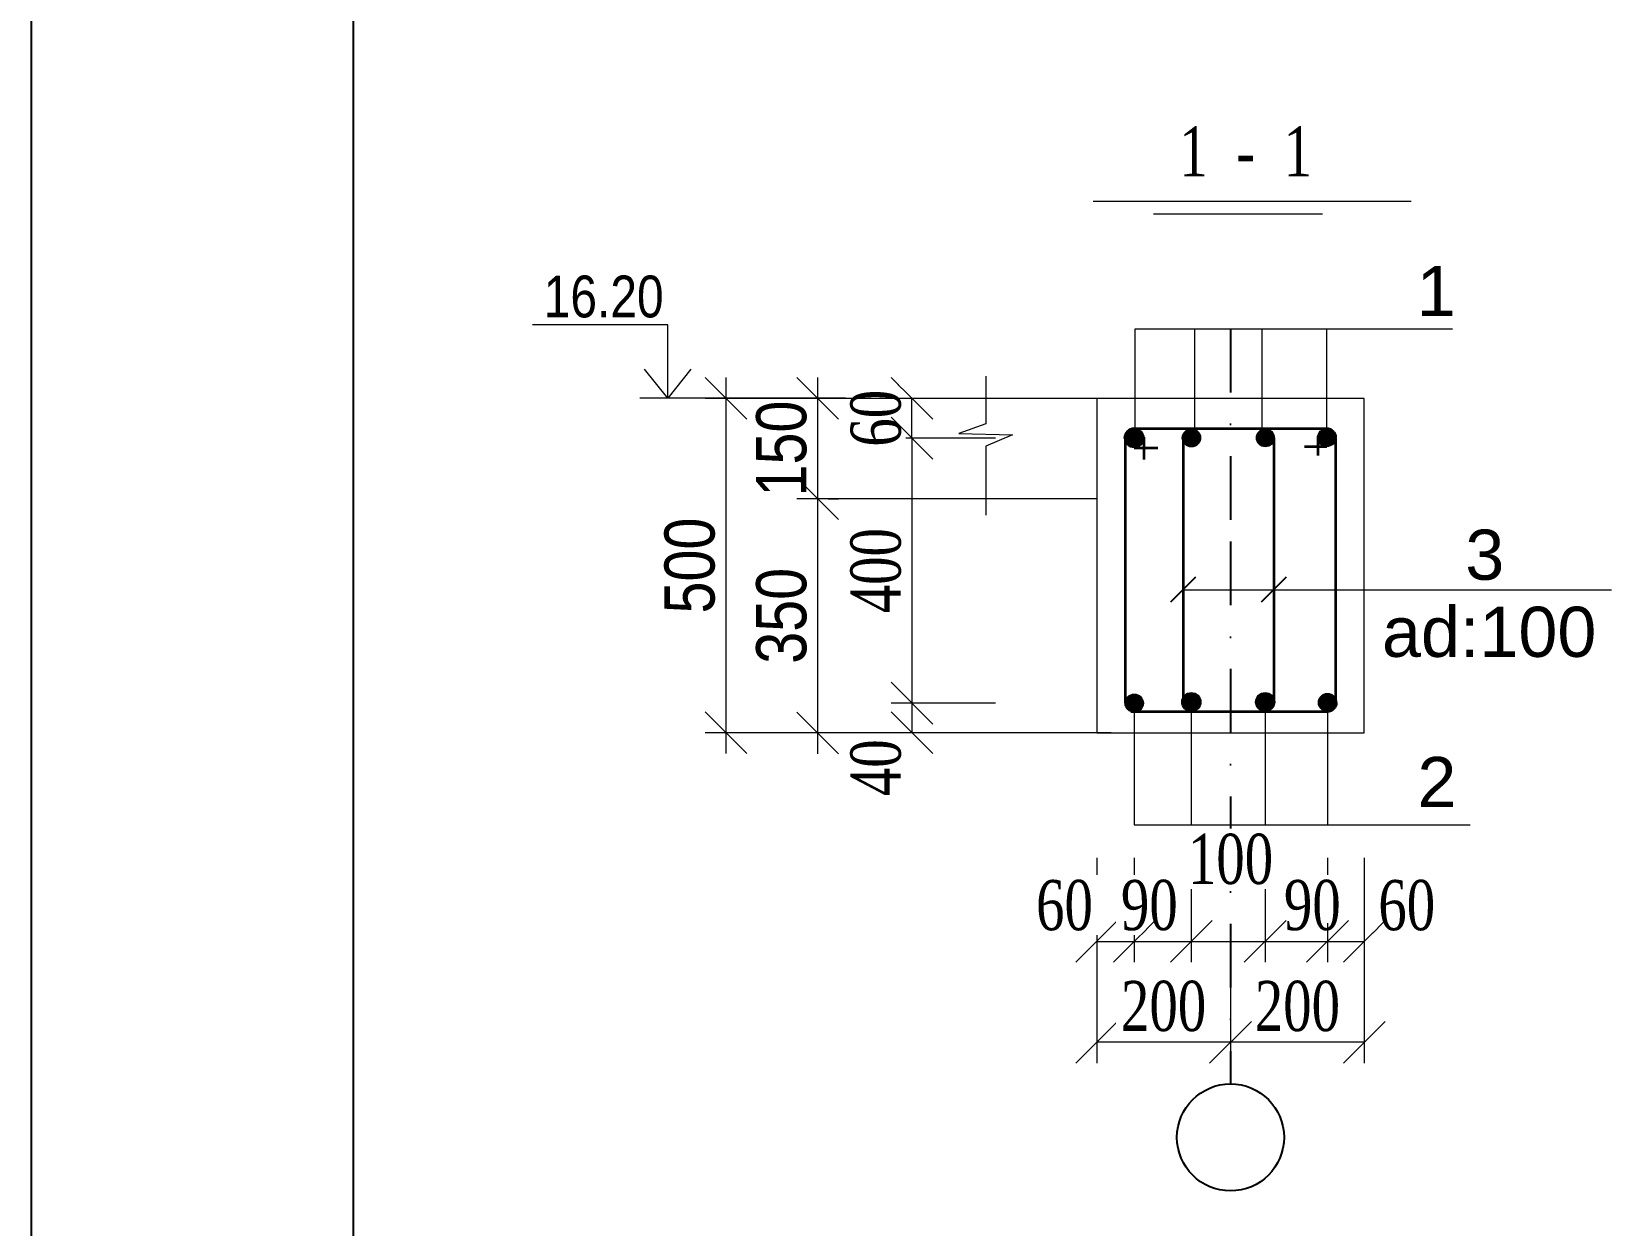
# Model space of a CAD drawing. Header units: millimetres. Extents: x -149347 to 251215, y -2929184 to -2541447.
# Drawn here: x 67574 to 77019, y -2845413 to -2838272 of the extents above; entities that cross this region are included whole.
import ezdxf

# ---------------------------------------------------------------- set-up
doc = ezdxf.new("R2010")
doc.units = ezdxf.units.MM
doc.linetypes.add('DASHDOTX2', pattern=[50.8, 25.4, -12.7, 0, -12.7])
doc.layers.add('APS_MADEIRA', color=35, linetype='Continuous', lineweight=15)
doc.styles.add('400', font='times.ttf', dxfattribs={"width": 0.75, "height": 300})
doc.styles.add('Arial', font='arial.ttf')
doc.styles.add('style1', font='A3TI(LA).TTF', dxfattribs={"height": 400})
doc.styles.add('style6', font='ARIALN.TTF', dxfattribs={"height": 300})
doc.styles.add('Times New  Roman', font='times.ttf')
doc.dimstyles.new('DIM_100', dxfattribs={"dimscale": 100, "dimtxt": 250, "dimasz": 2.5, "dimexe": 1.25, "dimexo": 0.625, "dimtad": 1, "dimdec": 0, "dimtxsty": 'style1', "dimblk": 'OBLIQUE', "dimcen": 2.5, "dimdle": 1.25, "dimclrd": 251, "dimclre": 251, "dimaunit": 1, "dimadec": 3, "dimazin": 0, "dimtfac": 1, "dimtdec": 0, "dimtmove": 1, "dimatfit": 3, "dimfxl": 1.25, "dimlwd": 5, "dimlwe": 5, "dimarcsym": 0})
doc.dimstyles.new('tebriz', dxfattribs={"dimtxt": 280, "dimasz": 150, "dimexe": 150, "dimexo": 0.625, "dimgap": 65, "dimtad": 1, "dimdec": 0, "dimdsep": 32, "dimtxsty": 'Times New  Roman', "dimblk": 'OBLIQUE', "dimcen": 0, "dimdle": 150, "dimclrd": 7, "dimclre": 256, "dimclrt": 256, "dimadec": 0, "dimazin": 0, "dimtfac": 1, "dimtdec": 0, "dimtmove": 0, "dimatfit": 3, "dimldrblk": 'OBLIQUE', "dimfxl": 1, "dimtolj": 1, "dimlwd": 15, "dimlwe": 9, "dimarcsym": 0})

# ---------------------------------------------------------------- blocks, each defined once
blk = doc.blocks.new('_Oblique')
at = {"color": 0, "linetype": 'ByBlock', "lineweight": -2}
blk.add_line((-0.5, -0.5), (0.5, 0.5), dxfattribs=at)
blk = doc.blocks.new('*D708')
at = {"color": 251, "lineweight": 5, "ltscale": 50, "transparency": 16777216}
for p, q in [((72962.4, -2840703.9), (72712.4, -2840703.9)), ((73337.4, -2842289.5), (72712.4, -2842289.5))]:
    blk.add_line(p, q, dxfattribs=at)
at = {"color": 251, "linetype": 'ByBlock', "lineweight": 5, "ltscale": 50, "transparency": 16777216}
blk.add_line((72837.4, -2840702.6), (72837.4, -2842290.8), dxfattribs=at)
at = {"layer": 'Defpoints', "color": 0, "lineweight": 15, "ltscale": 50, "transparency": 16777216}
for p in [(73024.9, -2840703.9), (72837.4, -2842289.5), (73736.5, -2842289.5)]:
    blk.add_point(p, dxfattribs=at)
at = {"color": 251, "lineweight": 5, "ltscale": 50, "transparency": 16777216, "xscale": 250, "yscale": 250, "zscale": 250}
for p, rotation in [((72837.4, -2840703.9), 90), ((72837.4, -2842289.5), 270)]:
    blk.add_blockref('_Oblique', p, dxfattribs=dict(at, rotation=rotation))
at = {"color": 0, "lineweight": 15, "ltscale": 50, "transparency": 16777216, "insert": (72622.3, -2841496.7), "char_height": 300, "attachment_point": 5, "rotation": 90, "style": '400', "bg_fill": 3, "box_fill_scale": 1.1, "bg_fill_color": 9, "bg_fill_true_color": 13158600, "bg_fill_transparency": 0}
blk.add_mtext('400', dxfattribs=at)
blk = doc.blocks.new('*D709')
at = {"color": 251, "lineweight": 5, "ltscale": 50, "transparency": 16777216}
for p, q in [((73337.4, -2840466.1), (72712.4, -2840466.1)), ((73337.4, -2840703.9), (72712.4, -2840703.9))]:
    blk.add_line(p, q, dxfattribs=at)
at = {"color": 251, "linetype": 'ByBlock', "lineweight": 5, "ltscale": 50, "transparency": 16777216}
blk.add_line((72837.4, -2840705.1), (72837.4, -2840464.8), dxfattribs=at)
at = {"layer": 'Defpoints', "color": 0, "lineweight": 15, "ltscale": 50, "transparency": 16777216}
for p in [(73696.3, -2840466.1), (73746.5, -2840703.9)]:
    blk.add_point(p, dxfattribs=at)
at = {"color": 0, "lineweight": 15, "ltscale": 50, "transparency": 16777216, "insert": (72622.3, -2840585), "char_height": 300, "attachment_point": 5, "rotation": 90, "style": '400', "bg_fill": 3, "box_fill_scale": 1.1, "bg_fill_color": 9, "bg_fill_true_color": 13158600, "bg_fill_transparency": 0}
blk.add_mtext('60', dxfattribs=at)
at = {"layer": 'Defpoints', "color": 0, "lineweight": 15, "ltscale": 50, "transparency": 16777216}
blk.add_point((72837.4, -2840466.1), dxfattribs=at)
at = {"color": 251, "lineweight": 5, "ltscale": 50, "transparency": 16777216, "xscale": 250, "yscale": 250, "zscale": 250}
for p, rotation in [((72837.4, -2840466.1), 90), ((72837.4, -2840703.9), 270)]:
    blk.add_blockref('_Oblique', p, dxfattribs=dict(at, rotation=rotation))
blk = doc.blocks.new('*D710')
at = {"color": 251, "lineweight": 5, "ltscale": 50, "transparency": 16777216}
for p, q in [((72899.9, -2842289.5), (72712.4, -2842289.5)), ((73337.4, -2842466.1), (72712.4, -2842466.1))]:
    blk.add_line(p, q, dxfattribs=at)
at = {"color": 251, "linetype": 'ByBlock', "lineweight": 5, "ltscale": 50, "transparency": 16777216}
blk.add_line((72837.4, -2842288.3), (72837.4, -2842467.3), dxfattribs=at)
at = {"layer": 'Defpoints', "color": 0, "lineweight": 15, "ltscale": 50, "transparency": 16777216}
for p in [(72962.4, -2842289.5), (74336.7, -2842466.1)]:
    blk.add_point(p, dxfattribs=at)
at = {"color": 251, "lineweight": 5, "ltscale": 50, "transparency": 16777216, "xscale": 250, "yscale": 250, "zscale": 250, "rotation": 90}
blk.add_blockref('_Oblique', (72837.4, -2842289.5), dxfattribs=at)
at = {"color": 0, "lineweight": 15, "ltscale": 50, "transparency": 16777216, "insert": (72622.3, -2842675.4), "char_height": 300, "attachment_point": 5, "rotation": 90, "style": '400', "bg_fill": 3, "box_fill_scale": 1.1, "bg_fill_color": 9, "bg_fill_true_color": 13158600, "bg_fill_transparency": 0}
blk.add_mtext('40', dxfattribs=at)
at = {"layer": 'Defpoints', "color": 0, "lineweight": 15, "ltscale": 50, "transparency": 16777216}
blk.add_point((72837.4, -2842466.1), dxfattribs=at)
at = {"color": 251, "lineweight": 5, "ltscale": 50, "transparency": 16777216, "xscale": 250, "yscale": 250, "zscale": 250, "rotation": 270}
blk.add_blockref('_Oblique', (72837.4, -2842466.1), dxfattribs=at)
blk = doc.blocks.new('*D711')
at = {"color": 251, "linetype": 'ByBlock', "lineweight": 5, "ltscale": 15, "transparency": 16777216}
blk.add_line((71725.1, -2840341.1), (71725.1, -2842591.1), dxfattribs=at)
at = {"color": 251, "lineweight": 5, "ltscale": 15, "transparency": 16777216}
for p, q in [((73670.9, -2840466.1), (71600.1, -2840466.1)), ((74027.5, -2842466.1), (71600.1, -2842466.1))]:
    blk.add_line(p, q, dxfattribs=at)
at = {"layer": 'Defpoints', "color": 0, "lineweight": 15, "ltscale": 15, "transparency": 16777216}
for p in [(73733.4, -2840466.1), (71725.1, -2842466.1), (74090, -2842466.1)]:
    blk.add_point(p, dxfattribs=at)
at = {"color": 251, "lineweight": 5, "ltscale": 15, "transparency": 16777216, "xscale": 250, "yscale": 250, "zscale": 250}
for p, rotation in [((71725.1, -2840466.1), 90), ((71725.1, -2842466.1), 270)]:
    blk.add_blockref('_Oblique', p, dxfattribs=dict(at, rotation=rotation))
at = {"color": 0, "lineweight": 15, "ltscale": 15, "transparency": 16777216, "insert": (71509.5, -2841466.1), "char_height": 300, "attachment_point": 5, "rotation": 90, "style": 'style6'}
blk.add_mtext('500', dxfattribs=at)
blk = doc.blocks.new('*D712')
at = {"color": 251, "lineweight": 5, "ltscale": 50, "transparency": 16777216}
for p, q in [((73942, -2843214.4), (73942, -2843839.4)), ((74166.5, -2843214.4), (74166.5, -2843839.4))]:
    blk.add_line(p, q, dxfattribs=at)
at = {"color": 251, "linetype": 'ByBlock', "lineweight": 5, "ltscale": 50, "transparency": 16777216}
blk.add_line((73940.8, -2843714.4), (74167.8, -2843714.4), dxfattribs=at)
at = {"layer": 'Defpoints', "color": 0, "lineweight": 15, "ltscale": 50, "transparency": 16777216}
for p in [(74166.5, -2842458.4), (73942, -2842635), (74166.5, -2843714.4)]:
    blk.add_point(p, dxfattribs=at)
at = {"color": 251, "lineweight": 5, "ltscale": 50, "transparency": 16777216, "xscale": 250, "yscale": 250, "zscale": 250}
blk.add_blockref('_Oblique', (74166.5, -2843714.4), dxfattribs=at)
at = {"color": 0, "lineweight": 15, "ltscale": 50, "transparency": 16777216, "insert": (73749.4, -2843499.3), "char_height": 300, "attachment_point": 5, "style": '400', "bg_fill": 3, "box_fill_scale": 1.1, "bg_fill_color": 9, "bg_fill_true_color": 13158600, "bg_fill_transparency": 0}
blk.add_mtext('60', dxfattribs=at)
at = {"color": 251, "lineweight": 5, "ltscale": 50, "transparency": 16777216, "xscale": 250, "yscale": 250, "zscale": 250, "rotation": 180}
blk.add_blockref('_Oblique', (73942, -2843714.4), dxfattribs=at)
blk = doc.blocks.new('*D713')
at = {"color": 251, "lineweight": 5, "ltscale": 50, "transparency": 16777216}
for p, q in [((74507.7, -2843214.4), (74507.7, -2843839.4)), ((74166.5, -2843626.7), (74166.5, -2843839.4))]:
    blk.add_line(p, q, dxfattribs=at)
at = {"color": 251, "linetype": 'ByBlock', "lineweight": 5, "ltscale": 50, "transparency": 16777216}
blk.add_line((74165.3, -2843714.4), (74508.9, -2843714.4), dxfattribs=at)
at = {"layer": 'Defpoints', "color": 0, "lineweight": 15, "ltscale": 50, "transparency": 16777216}
for p in [(74507.7, -2842451.7), (74507.7, -2843714.4)]:
    blk.add_point(p, dxfattribs=at)
at = {"color": 0, "lineweight": 15, "ltscale": 50, "transparency": 16777216, "insert": (74256.7, -2843498.9), "char_height": 300, "attachment_point": 5, "style": '400', "bg_fill": 3, "box_fill_scale": 1.1, "bg_fill_color": 9, "bg_fill_true_color": 13158600, "bg_fill_transparency": 0}
blk.add_mtext('90', dxfattribs=at)
at = {"layer": 'Defpoints', "color": 0, "lineweight": 15, "ltscale": 50, "transparency": 16777216}
blk.add_point((74166.5, -2843564.2), dxfattribs=at)
at = {"color": 251, "lineweight": 5, "ltscale": 50, "transparency": 16777216, "xscale": 250, "yscale": 250, "zscale": 250, "rotation": 180}
blk.add_blockref('_Oblique', (74166.5, -2843714.4), dxfattribs=at)
at = {"color": 251, "lineweight": 5, "ltscale": 50, "transparency": 16777216, "xscale": 250, "yscale": 250, "zscale": 250}
blk.add_blockref('_Oblique', (74507.7, -2843714.4), dxfattribs=at)
blk = doc.blocks.new('*D714')
at = {"color": 251, "lineweight": 5, "ltscale": 50, "transparency": 16777216}
for p, q in [((74949.3, -2843214.4), (74949.3, -2843839.4)), ((74507.7, -2843480), (74507.7, -2843839.4))]:
    blk.add_line(p, q, dxfattribs=at)
at = {"color": 251, "linetype": 'ByBlock', "lineweight": 5, "ltscale": 50, "transparency": 16777216}
blk.add_line((74506.4, -2843714.4), (74950.6, -2843714.4), dxfattribs=at)
at = {"layer": 'Defpoints', "color": 0, "lineweight": 15, "ltscale": 50, "transparency": 16777216}
for p in [(74949.3, -2842335.5), (74949.3, -2843714.4)]:
    blk.add_point(p, dxfattribs=at)
at = {"color": 251, "lineweight": 5, "ltscale": 50, "transparency": 16777216, "xscale": 250, "yscale": 250, "zscale": 250, "rotation": 180}
blk.add_blockref('_Oblique', (74507.7, -2843714.4), dxfattribs=at)
at = {"color": 251, "lineweight": 5, "ltscale": 50, "transparency": 16777216, "xscale": 250, "yscale": 250, "zscale": 250}
blk.add_blockref('_Oblique', (74949.3, -2843714.4), dxfattribs=at)
at = {"color": 0, "lineweight": 15, "ltscale": 50, "transparency": 16777216, "insert": (74742, -2843223.1), "char_height": 300, "attachment_point": 5, "style": '400', "bg_fill": 3, "box_fill_scale": 1.1, "bg_fill_color": 9, "bg_fill_true_color": 13158600, "bg_fill_transparency": 0}
blk.add_mtext('100', dxfattribs=at)
at = {"layer": 'Defpoints', "color": 0, "lineweight": 15, "ltscale": 50, "transparency": 16777216}
blk.add_point((74507.7, -2843417.5), dxfattribs=at)
blk = doc.blocks.new('*D715')
at = {"color": 251, "lineweight": 5, "ltscale": 50, "transparency": 16777216}
for p, q in [((75321.7, -2843214.4), (75321.7, -2843839.4)), ((74949.3, -2843544.8), (74949.3, -2843839.4))]:
    blk.add_line(p, q, dxfattribs=at)
at = {"color": 251, "linetype": 'ByBlock', "lineweight": 5, "ltscale": 50, "transparency": 16777216}
blk.add_line((74948.1, -2843714.4), (75323, -2843714.4), dxfattribs=at)
at = {"layer": 'Defpoints', "color": 0, "lineweight": 15, "ltscale": 50, "transparency": 16777216}
for p in [(75321.7, -2842454.4), (74949.3, -2843482.3)]:
    blk.add_point(p, dxfattribs=at)
at = {"color": 0, "lineweight": 15, "ltscale": 50, "transparency": 16777216, "insert": (75231.2, -2843498.9), "char_height": 300, "attachment_point": 5, "style": '400', "bg_fill": 3, "box_fill_scale": 1.1, "bg_fill_color": 9, "bg_fill_true_color": 13158600, "bg_fill_transparency": 0}
blk.add_mtext('90', dxfattribs=at)
at = {"layer": 'Defpoints', "color": 0, "lineweight": 15, "ltscale": 50, "transparency": 16777216}
blk.add_point((75321.7, -2843714.4), dxfattribs=at)
at = {"color": 251, "lineweight": 5, "ltscale": 50, "transparency": 16777216, "xscale": 250, "yscale": 250, "zscale": 250, "rotation": 180}
blk.add_blockref('_Oblique', (74949.3, -2843714.4), dxfattribs=at)
at = {"color": 251, "lineweight": 5, "ltscale": 50, "transparency": 16777216, "xscale": 250, "yscale": 250, "zscale": 250}
blk.add_blockref('_Oblique', (75321.7, -2843714.4), dxfattribs=at)
blk = doc.blocks.new('*D716')
at = {"color": 251, "lineweight": 5, "ltscale": 50, "transparency": 16777216}
for p, q in [((75542, -2843214.4), (75542, -2843839.4)), ((75321.7, -2843605.7), (75321.7, -2843839.4))]:
    blk.add_line(p, q, dxfattribs=at)
at = {"color": 251, "linetype": 'ByBlock', "lineweight": 5, "ltscale": 50, "transparency": 16777216}
blk.add_line((75320.5, -2843714.4), (75543.3, -2843714.4), dxfattribs=at)
at = {"layer": 'Defpoints', "color": 0, "lineweight": 15, "ltscale": 50, "transparency": 16777216}
for p in [(75542, -2842635), (75321.7, -2843543.2), (75542, -2843714.4)]:
    blk.add_point(p, dxfattribs=at)
at = {"color": 251, "lineweight": 5, "ltscale": 50, "transparency": 16777216, "xscale": 250, "yscale": 250, "zscale": 250, "rotation": 180}
blk.add_blockref('_Oblique', (75321.7, -2843714.4), dxfattribs=at)
at = {"color": 0, "lineweight": 15, "ltscale": 50, "transparency": 16777216, "insert": (75795.7, -2843499.3), "char_height": 300, "attachment_point": 5, "style": '400', "bg_fill": 3, "box_fill_scale": 1.1, "bg_fill_color": 9, "bg_fill_true_color": 13158600, "bg_fill_transparency": 0}
blk.add_mtext('60', dxfattribs=at)
at = {"color": 251, "lineweight": 5, "ltscale": 50, "transparency": 16777216, "xscale": 250, "yscale": 250, "zscale": 250}
blk.add_blockref('_Oblique', (75542, -2843714.4), dxfattribs=at)
blk = doc.blocks.new('*D717')
at = {"color": 251, "lineweight": 5, "ltscale": 50, "transparency": 16777216}
for p, q in [((75542, -2843817.9), (75542, -2844442.9)), ((74742, -2843982.5), (74742, -2844442.9))]:
    blk.add_line(p, q, dxfattribs=at)
at = {"color": 251, "linetype": 'ByBlock', "lineweight": 5, "ltscale": 50, "transparency": 16777216}
blk.add_line((75543.3, -2844317.9), (74740.8, -2844317.9), dxfattribs=at)
at = {"layer": 'Defpoints', "color": 0, "lineweight": 15, "ltscale": 50, "transparency": 16777216}
for p in [(75542, -2842370.6), (74742, -2843920), (74742, -2844317.9)]:
    blk.add_point(p, dxfattribs=at)
at = {"color": 251, "lineweight": 5, "ltscale": 50, "transparency": 16777216, "xscale": 250, "yscale": 250, "zscale": 250, "rotation": 180}
blk.add_blockref('_Oblique', (74742, -2844317.9), dxfattribs=at)
at = {"color": 251, "lineweight": 5, "ltscale": 50, "transparency": 16777216, "xscale": 250, "yscale": 250, "zscale": 250}
blk.add_blockref('_Oblique', (75542, -2844317.9), dxfattribs=at)
at = {"color": 0, "lineweight": 15, "ltscale": 50, "transparency": 16777216, "insert": (75142, -2844102.8), "char_height": 300, "attachment_point": 5, "style": '400', "bg_fill": 3, "box_fill_scale": 1.1, "bg_fill_color": 9, "bg_fill_true_color": 13158600, "bg_fill_transparency": 0}
blk.add_mtext('200', dxfattribs=at)
blk = doc.blocks.new('*D671')
at = {"color": 251, "lineweight": 5, "ltscale": 50, "transparency": 16777216}
for p, q in [((73942, -2843817.9), (73942, -2844442.9)), ((74742, -2843982.5), (74742, -2844442.9))]:
    blk.add_line(p, q, dxfattribs=at)
at = {"color": 251, "linetype": 'ByBlock', "lineweight": 5, "ltscale": 50, "transparency": 16777216}
blk.add_line((74743.3, -2844317.9), (73940.8, -2844317.9), dxfattribs=at)
at = {"layer": 'Defpoints', "color": 0, "lineweight": 15, "ltscale": 50, "transparency": 16777216}
for p in [(73942, -2842635), (74742, -2843920), (73942, -2844317.9)]:
    blk.add_point(p, dxfattribs=at)
at = {"color": 251, "lineweight": 5, "ltscale": 50, "transparency": 16777216, "xscale": 250, "yscale": 250, "zscale": 250, "rotation": 180}
blk.add_blockref('_Oblique', (73942, -2844317.9), dxfattribs=at)
at = {"color": 251, "lineweight": 5, "ltscale": 50, "transparency": 16777216, "xscale": 250, "yscale": 250, "zscale": 250}
blk.add_blockref('_Oblique', (74742, -2844317.9), dxfattribs=at)
at = {"color": 0, "lineweight": 15, "ltscale": 50, "transparency": 16777216, "insert": (74342, -2844102.8), "char_height": 300, "attachment_point": 5, "style": '400', "bg_fill": 3, "box_fill_scale": 1.1, "bg_fill_color": 9, "bg_fill_true_color": 13158600, "bg_fill_transparency": 0}
blk.add_mtext('200', dxfattribs=at)
blk = doc.blocks.new('mekteb')
at = {"color": 0, "lineweight": 25}
blk.add_line((99643.1, -1849866.4), (99643.1, -1821465.8), dxfattribs=at)
at = {"color": 0, "lineweight": 25, "ltscale": 15}
blk.add_line((101643.2, -1849366.4), (101643.2, -1821965.8), dxfattribs=at)
blk = doc.blocks.new('*D673')
at = {"color": 251, "linetype": 'ByBlock', "lineweight": 5, "ltscale": 15, "transparency": 16777216}
blk.add_line((72273.6, -2840341.1), (72273.6, -2841191.1), dxfattribs=at)
at = {"color": 251, "lineweight": 5, "ltscale": 15, "transparency": 16777216}
for p, q in [((72665.1, -2840466.1), (72148.6, -2840466.1)), ((73299.1, -2841066.1), (72148.6, -2841066.1))]:
    blk.add_line(p, q, dxfattribs=at)
at = {"layer": 'Defpoints', "color": 0, "lineweight": 15, "ltscale": 15, "transparency": 16777216}
for p in [(72727.6, -2840466.1), (72273.6, -2841066.1), (73361.6, -2841066.1)]:
    blk.add_point(p, dxfattribs=at)
at = {"color": 251, "lineweight": 5, "ltscale": 15, "transparency": 16777216, "xscale": 250, "yscale": 250, "zscale": 250}
for p, rotation in [((72273.6, -2840466.1), 90), ((72273.6, -2841066.1), 270)]:
    blk.add_blockref('_Oblique', p, dxfattribs=dict(at, rotation=rotation))
at = {"color": 0, "lineweight": 15, "ltscale": 15, "transparency": 16777216, "insert": (72057.9, -2840766.1), "char_height": 300, "attachment_point": 5, "rotation": 90, "style": 'style6'}
blk.add_mtext('1{\\fArial Narrow|b0|i0|c238|p34;5}0', dxfattribs=at)
blk = doc.blocks.new('*D674')
at = {"color": 251, "linetype": 'ByBlock', "lineweight": 5, "ltscale": 15, "transparency": 16777216}
blk.add_line((72273.6, -2840941.1), (72273.6, -2842592.4), dxfattribs=at)
at = {"color": 251, "lineweight": 5, "ltscale": 15, "transparency": 16777216}
for p, q in [((72336.1, -2841066.1), (72398.6, -2841066.1)), ((73814.9, -2842467.4), (72148.6, -2842467.4))]:
    blk.add_line(p, q, dxfattribs=at)
at = {"layer": 'Defpoints', "color": 0, "lineweight": 15, "ltscale": 15, "transparency": 16777216}
for p in [(72273.6, -2841066.1), (72273.6, -2842467.4), (73877.4, -2842467.4)]:
    blk.add_point(p, dxfattribs=at)
at = {"color": 251, "lineweight": 5, "ltscale": 15, "transparency": 16777216, "xscale": 250, "yscale": 250, "zscale": 250}
for p, rotation in [((72273.6, -2841066.1), 90), ((72273.6, -2842467.4), 270)]:
    blk.add_blockref('_Oblique', p, dxfattribs=dict(at, rotation=rotation))
at = {"color": 0, "lineweight": 15, "ltscale": 15, "transparency": 16777216, "insert": (72057.9, -2841766.7), "char_height": 300, "attachment_point": 5, "rotation": 90, "style": 'style6'}
blk.add_mtext('3{\\fArial Narrow|b0|i0|c238|p34;5}0', dxfattribs=at)

msp = doc.modelspace()

# ---------------------------------------------------------------- hatches: boundary and pattern name
at = {"lineweight": 15, "ltscale": 15}
h = msp.add_hatch(color=7, dxfattribs=at)
h.dxf.hatch_style = 1
edge = h.paths.add_edge_path()
edge.add_arc((74166.50517, -2840703.88412), 57.78531, 0, 360)
h = msp.add_hatch(color=7, dxfattribs=at)
h.dxf.hatch_style = 1
edge = h.paths.add_edge_path()
edge.add_arc((74508.67349, -2840702.01873), 54.7577, 0, 360)
h = msp.add_hatch(color=7, dxfattribs=at)
h.dxf.hatch_style = 1
edge = h.paths.add_edge_path()
edge.add_arc((74950.31974, -2840702.01873), 53.67568, 0, 360)
h = msp.add_hatch(color=7, dxfattribs=at)
h.dxf.hatch_style = 1
edge = h.paths.add_edge_path()
edge.add_arc((75317.56296, -2840700.56992), 54.4711, 0, 360)
h = msp.add_hatch(color=7, dxfattribs=at)
h.dxf.hatch_style = 1
edge = h.paths.add_edge_path()
edge.add_arc((74166.50517, -2842289.46713), 54.4711, 0, 360)
h = msp.add_hatch(color=7, dxfattribs=at)
h.dxf.hatch_style = 1
edge = h.paths.add_edge_path()
edge.add_arc((74507.69345, -2842282.72624), 57.1346, 0, 360)
h = msp.add_hatch(color=7, dxfattribs=at)
h.dxf.hatch_style = 1
edge = h.paths.add_edge_path()
edge.add_arc((74949.3397, -2842282.72624), 57.1346, 0, 360)
h = msp.add_hatch(color=7, dxfattribs=at)
h.dxf.hatch_style = 1
edge = h.paths.add_edge_path()
edge.add_arc((75321.70384, -2842285.38974), 54.4711, 0, 360)

# ---------------------------------------------------------------- linework, layer by layer
at = {"lineweight": 9}
for p, q in [((73921.71092, -2839287.4672), (75822.12678, -2839287.4672)), ((74280.56722, -2839362.50458), (75291.55734, -2839362.50458))]:
    msp.add_line(p, q, dxfattribs=at)
at = {"color": 252, "linetype": 'DASHDOTX2', "ltscale": 15, "true_color": 0xa97986}
for p, q in [((74742.03407, -2840049.55757), (74742.03407, -2841379.29116)), ((74742.03407, -2841322.66707), (74742.03407, -2844566.80365))]:
    msp.add_line(p, q, dxfattribs=at)
at = {"color": 7, "lineweight": 15, "ltscale": 15}
for p, q in [((73942.03407, -2840466.05852), (73942.03407, -2842466.05852)), ((75542.03407, -2840466.05852), (73942.03407, -2840466.05852)), ((75542.03407, -2841379.29116), (75542.03407, -2840466.05852)), ((73942.03407, -2841066.05852), (73942.03407, -2841379.29116)), ((75542.03407, -2842466.05852), (75542.03407, -2841379.29116)), ((73942.03407, -2842466.05852), (75542.03407, -2842466.05852))]:
    msp.add_line(p, q, dxfattribs=at)
at = {"color": 7, "lineweight": 35, "ltscale": 15}
for p, q in [((74112.03407, -2840684.59577), (74112.03407, -2841379.29116)), ((74166.50517, -2840646.09881), (75317.56296, -2840646.09881)), ((74166.50505, -2840761.66942), (74308.22596, -2840761.66942)), ((74224.01831, -2840698.28226), (74224.01831, -2840832.16456)), ((74458.27978, -2840702.01873), (74458.27978, -2841379.29116)), ((75000.71345, -2840702.01873), (75000.71345, -2841379.29116)), ((75317.56296, -2840755.04102), (75183.70226, -2840755.04102)), ((75263.77471, -2840691.97197), (75263.77471, -2840807.00259)), ((75372.03407, -2841379.29116), (75372.03407, -2840703.88412)), ((74112.03407, -2841379.29116), (74112.03407, -2842289.46713)), ((74458.27978, -2841379.29116), (74458.27978, -2842287.60175)), ((75000.71345, -2841379.29116), (75000.71345, -2842287.60175)), ((75372.03407, -2842289.46713), (75372.03407, -2841379.29116)), ((74145.82729, -2842339.86085), (75321.70384, -2842339.86085))]:
    msp.add_line(p, q, dxfattribs=at)
at = {"color": 7, "lineweight": 15}
for points in [[(71376.95324, -2840464.80812), (71376.95324, -2840026.19861), (70567.97188, -2840026.19861)], [(71515.12615, -2840290.42901), (71376.95324, -2840464.80812), (71238.78033, -2840290.42901)]]:
    msp.add_lwpolyline(points, dxfattribs=at)
at = {"color": 7, "lineweight": 15, "ltscale": 15}
for centre, radius in [((74166.50517, -2840703.88412), 57.78531), ((74508.67349, -2840702.01873), 54.7577), ((74950.31974, -2840702.01873), 53.67568), ((75317.56296, -2840700.56992), 54.4711), ((74166.50517, -2842289.46713), 54.4711), ((74507.69345, -2842282.72624), 57.1346), ((74949.3397, -2842282.72624), 57.1346), ((75321.70384, -2842285.38974), 54.4711)]:
    msp.add_circle(centre, radius, dxfattribs=at)
msp.add_circle((74742.03407, -2844886.80365), 320)
at = {"layer": 'APS_MADEIRA', "color": 7, "lineweight": 9, "ltscale": 25}
for p, q in [((74170.9525, -2840684.44077), (74170.9525, -2840049.55757)), ((74170.9525, -2840049.55757), (76069.44081, -2840049.55757)), ((74528.82123, -2840685.43179), (74528.82123, -2840049.55757)), ((74930.46458, -2840686.5138), (74930.46458, -2840049.55757)), ((75317.56296, -2840687.58356), (75317.56296, -2840049.55757)), ((74166.50517, -2842343.93824), (74166.50517, -2843016.43418)), ((74507.69345, -2842339.86085), (74507.69345, -2843012.35679)), ((74949.33987, -2842339.86085), (74949.33987, -2843012.35679)), ((75321.70384, -2842339.86085), (75321.70384, -2843012.35679)), ((74166.50517, -2843016.43418), (76175.55799, -2843016.43418))]:
    msp.add_line(p, q, dxfattribs=at)
at = {"layer": 'APS_MADEIRA', "color": 7, "lineweight": 15, "ltscale": 25}
for p, q in [((72521.46784, -2840464.80852), (71209.54545, -2840464.80852)), ((75317.56296, -2840646.09881), (75317.56296, -2840646.0988))]:
    msp.add_line(p, q, dxfattribs=at)
at = {"layer": 'APS_MADEIRA', "color": 7, "lineweight": 30, "ltscale": 25}
for centre, radius, start, end in [((74166.50517, -2840703.88412), 57.78531, 90, 180), ((75317.56296, -2840700.56992), 54.4711, 0, 90), ((75321.70384, -2842285.38974), 54.4711, 270, 0)]:
    msp.add_arc(centre, radius, start, end, dxfattribs=at)

# ---------------------------------------------------------------- texts
at = {"insert": (73246.72523, -2838838.82223), "char_height": 300, "width": 7294.1167988, "attachment_point": 1, "style": '400'}
msp.add_mtext('              1{\\fTimes New Roman|b0|i0|c238|p18;  }-{\\fTimes New Roman|b0|i0|c238|p18;  1}', dxfattribs=at)
at = {"lineweight": 9, "insert": (70635.86917, -2839731.59091), "char_height": 250, "width": 23109.777632, "attachment_point": 1, "style": 'style6'}
msp.add_mtext('{\\fArial Narrow|b0|i0|c238|p34;16.20}', dxfattribs=at)
at = {"layer": 'APS_MADEIRA', "color": 7, "lineweight": 9, "ltscale": 25, "style": 'Arial'}
msp.add_text('ad:100', height=300, dxfattribs=at).set_placement((75647.64221, -2842012.39015))
at = {"layer": 'APS_MADEIRA', "color": 7, "lineweight": 9, "ltscale": 25, "char_height": 300, "attachment_point": 1, "style": 'Arial'}
for s, insert in [('  \\P1', (75855.38032, -2839173.66024)), ('3', (76145.64952, -2841251.19614)), (' \\P 2', (75742.93053, -2842110.76109))]:
    msp.add_mtext_dynamic_manual_height_columns(s, width=488.0335854, gutter_width=12.5, heights=[0], dxfattribs=dict(at, insert=insert))

# ---------------------------------------------------------------- dimensions: what is measured, and where the dimension line sits
at = {"color": 7, "lineweight": 15, "ltscale": 50}
dim = msp.add_linear_dim(base=(72837.37272, -2842289.52906), p1=(73024.87272, -2840703.88412), p2=(73736.53357, -2842289.52906), angle=90, text='400', dimstyle='DIM_100', override={"dimscale": 1, "dimtxt": 300, "dimasz": 250, "dimexe": 125, "dimexo": 62.5, "dimgap": 62.5, "dimtxsty": '400', "dimcen": 250, "dimfxl": 500, "dimfxlon": 1, "dimtfill": 1, "dimtfillclr": 256, "dimarcsym": 1}, dxfattribs=at)
dim.commit()
dim.dimension.update_dxf_attribs({"geometry": '*D708', "text_midpoint": (72622.27719, -2841496.70659)})

# ---------------------------------------------------------------- leaders
at = {"color": 2, "lineweight": 15, "ltscale": 15}
for points in [[(74458.27978, -2841610.81621), (77019.36083, -2841610.81621)], [(75000.71345, -2841610.81621), (77019.36083, -2841610.81621)]]:
    msp.add_leader(points, dimstyle='tebriz', dxfattribs=at)

# ---------------------------------------------------------------- next in the draw order: linework, layer by layer
at = {"color": 7, "lineweight": 15, "ltscale": 15}
msp.add_line((73942.03407, -2841066.05852), (73278.86319, -2841066.05852), dxfattribs=at)

# ---------------------------------------------------------------- next in the draw order: dimensions: what is measured, and where the dimension line sits
at = {"color": 7, "lineweight": 15, "ltscale": 50}
for base, p1, p2, text, picture, middle in [((72837.37272, -2840466.05852), (73746.53357, -2840703.88412), (73696.33437, -2840466.05852), '60', '*D709', (72837.37272, -2840584.97132)), ((72837.37272, -2842466.05852), (72962.37272, -2842289.52906), (74336.69454, -2842466.05852), '40', '*D710', (72837.37272, -2842675.43629))]:
    dim = msp.add_linear_dim(base=base, p1=p1, p2=p2, angle=90, text=text, dimstyle='DIM_100', override={"dimscale": 1, "dimtxt": 300, "dimasz": 250, "dimexe": 125, "dimexo": 62.5, "dimgap": 62.5, "dimtxsty": '400', "dimcen": 250, "dimfxl": 500, "dimfxlon": 1, "dimtfill": 1, "dimtfillclr": 256, "dimarcsym": 1}, dxfattribs=at)
    dim.commit()
    dim.dimension.update_dxf_attribs({"geometry": picture, "text_midpoint": middle, "dimtype": 160})

# ---------------------------------------------------------------- next in the draw order: linework, layer by layer
at = {"color": 7, "lineweight": 15, "ltscale": 15}
msp.add_line((73942.03407, -2840466.05852), (73278.86319, -2840466.05852), dxfattribs=at)
msp.add_lwpolyline([(73278.86319, -2840334.21268), (73278.86319, -2840618.9044), (73117.14036, -2840676.89316), (73439.4574, -2840684.39669), (73278.86319, -2840751.9702), (73278.86319, -2841164.31875)], dxfattribs=at)

# ---------------------------------------------------------------- next in the draw order: dimensions: what is measured, and where the dimension line sits
dim = msp.add_linear_dim(base=(71725.13999, -2842466.12044), p1=(73733.44229, -2840466.12044), p2=(74089.9778, -2842466.12044), angle=90, text='500', dimstyle='DIM_100', override={"dimlfac": 0.25, "dimtxsty": 'style6'}, dxfattribs=at)
dim.commit()
dim.dimension.update_dxf_attribs({"geometry": '*D711', "text_midpoint": (71509.46809, -2841466.12044)})
dim = msp.add_linear_dim(base=(72273.61264, -2841066.05852), p1=(72727.61203, -2840466.05852), p2=(73361.55413, -2841066.05852), angle=90, text='1{\\fArial Narrow|b0|i0|c238|p34;5}0', dimstyle='DIM_100', override={"dimlfac": 0.25, "dimtxsty": 'style6'}, dxfattribs=at)
dim.commit()
dim.dimension.update_dxf_attribs({"geometry": '*D673', "text_midpoint": (72273.61264, -2840766.05852), "dimtype": 160})

# ---------------------------------------------------------------- next in the draw order: dimensions: what is measured, and where the dimension line sits
at = {"color": 7, "lineweight": 15, "ltscale": 50}
dim = msp.add_linear_dim(base=(74166.50517, -2843714.41072), p1=(73942.03407, -2842635.02847), p2=(74166.50517, -2842458.43709), text='60', dimstyle='DIM_100', override={"dimscale": 1, "dimtxt": 300, "dimasz": 250, "dimexe": 125, "dimexo": 62.5, "dimgap": 62.5, "dimtxsty": '400', "dimcen": 250, "dimfxl": 500, "dimfxlon": 1, "dimtfill": 1, "dimtfillclr": 256, "dimarcsym": 1}, dxfattribs=at)
dim.commit()
dim.dimension.update_dxf_attribs({"geometry": '*D712', "text_midpoint": (73749.36926, -2843714.41072), "dimtype": 160})

# ---------------------------------------------------------------- next in the draw order: dimensions: what is measured, and where the dimension line sits
dim = msp.add_linear_dim(base=(74507.69345, -2843714.41072), p1=(74166.50517, -2843564.23842), p2=(74507.69345, -2842451.6962), text='90', dimstyle='DIM_100', override={"dimscale": 1, "dimtxt": 300, "dimasz": 250, "dimexe": 125, "dimexo": 62.5, "dimgap": 62.5, "dimtxsty": '400', "dimcen": 250, "dimfxl": 500, "dimfxlon": 1, "dimtfill": 1, "dimtfillclr": 256, "dimarcsym": 1}, dxfattribs=at)
dim.commit()
dim.dimension.update_dxf_attribs({"geometry": '*D713', "text_midpoint": (74256.72488, -2843714.41072), "dimtype": 160})

# ---------------------------------------------------------------- next in the draw order: dimensions: what is measured, and where the dimension line sits
dim = msp.add_linear_dim(base=(74949.3397, -2843714.41072), p1=(74507.69345, -2843417.49321), p2=(74949.3397, -2842335.54953), text='100', dimstyle='DIM_100', override={"dimscale": 1, "dimtxt": 300, "dimasz": 250, "dimexe": 125, "dimexo": 62.5, "dimgap": 62.5, "dimtxsty": '400', "dimcen": 250, "dimfxl": 500, "dimfxlon": 1, "dimtfill": 1, "dimtfillclr": 256, "dimarcsym": 1}, dxfattribs=at)
dim.commit()
dim.dimension.update_dxf_attribs({"geometry": '*D714', "text_midpoint": (74742.03407, -2843438.15901), "dimtype": 160})

# ---------------------------------------------------------------- next in the draw order: dimensions: what is measured, and where the dimension line sits
dim = msp.add_linear_dim(base=(75321.70384, -2843714.41072), p1=(74949.3397, -2843482.2981), p2=(75321.70384, -2842454.3597), text='90', dimstyle='DIM_100', override={"dimscale": 1, "dimtxt": 300, "dimasz": 250, "dimexe": 125, "dimexo": 62.5, "dimgap": 62.5, "dimtxsty": '400', "dimcen": 250, "dimfxl": 500, "dimfxlon": 1, "dimtfill": 1, "dimtfillclr": 256, "dimarcsym": 1}, dxfattribs=at)
dim.commit()
dim.dimension.update_dxf_attribs({"geometry": '*D715', "text_midpoint": (75231.22674, -2843714.41072), "dimtype": 160})

# ---------------------------------------------------------------- next in the draw order: dimensions: what is measured, and where the dimension line sits
dim = msp.add_linear_dim(base=(75542.03407, -2843714.41072), p1=(75321.70384, -2843543.20475), p2=(75542.03407, -2842635.02847), text='60', dimstyle='DIM_100', override={"dimscale": 1, "dimtxt": 300, "dimasz": 250, "dimexe": 125, "dimexo": 62.5, "dimgap": 62.5, "dimtxsty": '400', "dimcen": 250, "dimfxl": 500, "dimfxlon": 1, "dimtfill": 1, "dimtfillclr": 256, "dimarcsym": 1}, dxfattribs=at)
dim.commit()
dim.dimension.update_dxf_attribs({"geometry": '*D716', "text_midpoint": (75795.72751, -2843714.41072), "dimtype": 160})

# ---------------------------------------------------------------- next in the draw order: dimensions: what is measured, and where the dimension line sits
dim = msp.add_linear_dim(base=(74742.03407, -2844317.9074), p1=(75542.03407, -2842370.56892), p2=(74742.03407, -2843919.97633), angle=180, text='200', dimstyle='DIM_100', override={"dimscale": 1, "dimtxt": 300, "dimasz": 250, "dimexe": 125, "dimexo": 62.5, "dimgap": 62.5, "dimtxsty": '400', "dimcen": 250, "dimfxl": 500, "dimfxlon": 1, "dimtfill": 1, "dimtfillclr": 256, "dimarcsym": 1}, dxfattribs=at)
dim.commit()
dim.dimension.update_dxf_attribs({"geometry": '*D717', "text_midpoint": (75142.03407, -2844102.81187)})

# ---------------------------------------------------------------- next in the draw order: dimensions: what is measured, and where the dimension line sits
dim = msp.add_linear_dim(base=(73942.03407, -2844317.9074), p1=(74742.03407, -2843919.97633), p2=(73942.03407, -2842635.02847), angle=180, text='200', dimstyle='DIM_100', override={"dimscale": 1, "dimtxt": 300, "dimasz": 250, "dimexe": 125, "dimexo": 62.5, "dimgap": 62.5, "dimtxsty": '400', "dimcen": 250, "dimfxl": 500, "dimfxlon": 1, "dimtfill": 1, "dimtfillclr": 256, "dimarcsym": 1}, dxfattribs=at)
dim.commit()
dim.dimension.update_dxf_attribs({"geometry": '*D671', "text_midpoint": (74342.03407, -2844102.81187)})

# ---------------------------------------------------------------- next in the draw order: block references
at = {"lineweight": 15, "xscale": 0.962501317234829, "yscale": 0.962501317234829, "zscale": 0.962501317234829}
msp.add_blockref('mekteb', (-28332.96186, -1075882.25246), dxfattribs=at)

# ---------------------------------------------------------------- next in the draw order: dimensions: what is measured, and where the dimension line sits
at = {"color": 7, "lineweight": 15, "ltscale": 15}
dim = msp.add_linear_dim(base=(72273.61264, -2842467.37044), p1=(72273.61264, -2841066.05852), p2=(73877.42439, -2842467.37044), angle=90, text='3{\\fArial Narrow|b0|i0|c238|p34;5}0', dimstyle='DIM_100', override={"dimlfac": 0.25, "dimtxsty": 'style6'}, dxfattribs=at)
dim.commit()
dim.dimension.update_dxf_attribs({"geometry": '*D674', "text_midpoint": (72057.94074, -2841766.71448)})

doc.saveas('drawing.dxf')
